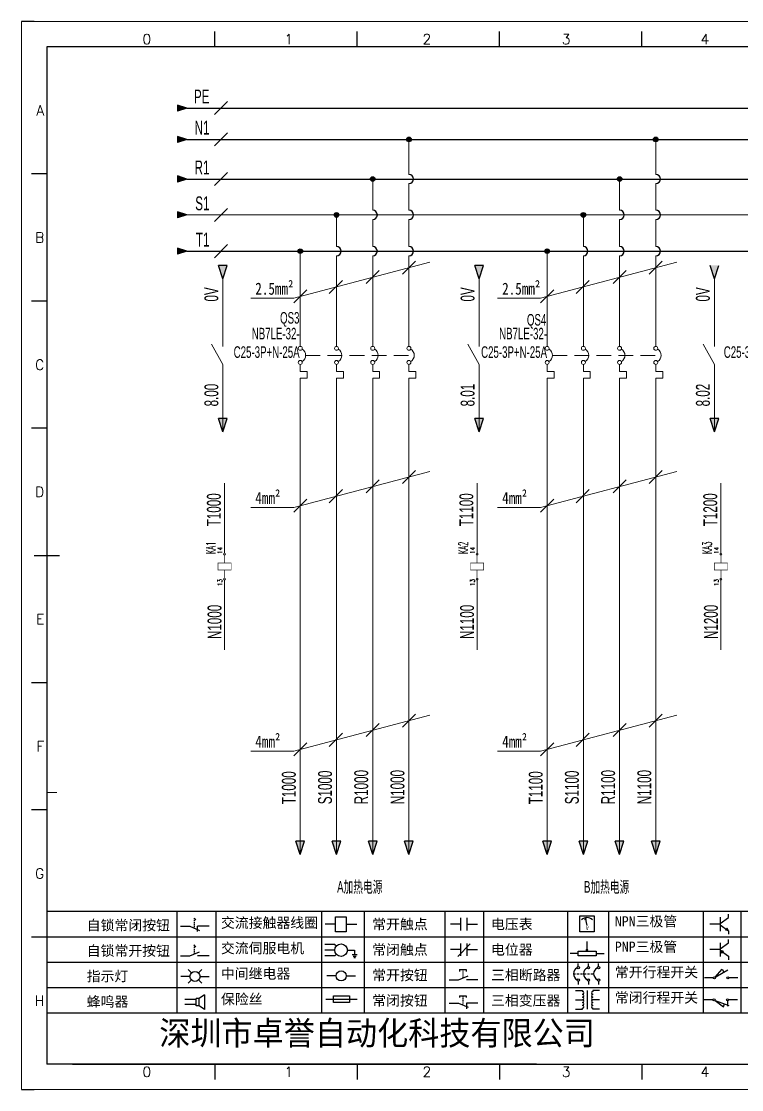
# Model space of a CAD drawing. Extents: x 38255 to 47052, y -6758 to -3353.
# Drawn here: x 39517.2 to 39673.1, y -4539.5 to -4308.5 of the extents above; entities that cross this region are included whole.
import ezdxf
from ezdxf.enums import TextEntityAlignment as Align

# ---------------------------------------------------------------- set-up
doc = ezdxf.new("R2010")
doc.units = 0
doc.header["$MEASUREMENT"] = 0
doc.linetypes.add('DASHED2', pattern=[9.525, 6.35, -3.175])
for name, color, linetype in [('AE_BOR', 1, 'Continuous'), ('ELEMENT', 3, 'Continuous'), ('MISC', 2, 'Continuous'), ('细实线层', 7, 'Continuous')]:
    doc.layers.add(name, color=color, linetype=linetype)
doc.layers.add('Dimension', color=3, linetype='Continuous', lineweight=13)
doc.layers.add('frame', color=7, linetype='Continuous', lineweight=15)
doc.styles.add('WD', font='romans.shx', dxfattribs={"bigfont": 'gbcbig.shx'})
doc.styles.add('样式 8', font='arial.ttf')
doc.styles.add('楷体', font='', dxfattribs={"width": 0.8})
doc.styles.add('汉字', font='')
doc.styles.get('楷体').set_extended_font_data('STFangsong')
doc.styles.get('汉字').set_extended_font_data('新宋体')

# ---------------------------------------------------------------- blocks, each defined once
blk = doc.blocks.new('*U34')
at = {"linetype": 'ByBlock'}
for p, q in [((-1909.23, -780.45), (-1909.23, -780.67)), ((-1909.23, -780.45), (-1908.92, -780.84)), ((-1909.23, -780.84), (-1909.23, -781.05)), ((-1911.92, -782.07), (-1910.06, -782.07)), ((-1910.06, -782.07), (-1908.18, -782.88)), ((-1909.23, -781.23), (-1909.23, -781.44)), ((-1909.23, -781.61), (-1909.23, -781.83)), ((-1909.23, -782), (-1909.23, -782.21)), ((-1909.23, -782.38), (-1909.23, -782.43)), ((-1908.52, -783.07), (-1908.52, -782.07)), ((-1906.25, -782.07), (-1908.52, -782.07))]:
    blk.add_line(p, q, dxfattribs=at)
blk = doc.blocks.new('*U36')
at = {"linetype": 'ByBlock'}
for p, q in [((-1908.88, -791.17), (-1909.23, -790.71)), ((-1909.23, -790.71), (-1909.23, -790.92)), ((-1909.23, -791.09), (-1909.23, -791.31)), ((-1909.23, -791.48), (-1909.23, -791.69)), ((-1911.92, -792.89), (-1910.06, -792.89)), ((-1910.06, -792.89), (-1908.18, -792.08)), ((-1909.23, -791.86), (-1909.23, -792.08)), ((-1909.23, -792.25), (-1909.23, -792.47)), ((-1906.25, -792.89), (-1908.52, -792.89))]:
    blk.add_line(p, q, dxfattribs=at)
blk = doc.blocks.new('蜂鸣器')
at = {"linetype": 'ByBlock'}
for p, q in [((-1907.17, -795.53), (-1908.25, -796.26)), ((-1907.17, -795.53), (-1907.17, -798.41)), ((-1908.8, -796.48), (-1911.01, -796.48)), ((-1908.8, -797.46), (-1911.01, -797.46)), ((-1908.25, -796.26), (-1908.8, -796.26)), ((-1908.8, -797.68), (-1908.8, -796.26)), ((-1908.25, -797.68), (-1908.8, -797.68)), ((-1908.25, -797.68), (-1908.25, -796.26)), ((-1907.17, -798.41), (-1908.25, -797.68))]:
    blk.add_line(p, q, dxfattribs=at)
blk = doc.blocks.new('指示灯')
at = {"linetype": 'ByBlock'}
for p, q in [((-1854.25, -776.92), (-1856.06, -776.92)), ((-1854.62, -775.59), (-1853.97, -776.23)), ((-1851.9, -775.59), (-1852.54, -776.23)), ((-1852.26, -776.92), (-1850.45, -776.92)), ((-1854.62, -778.25), (-1853.97, -777.61)), ((-1851.9, -778.25), (-1852.54, -777.61))]:
    blk.add_line(p, q, dxfattribs=at)
blk.add_circle((-1853.26, -776.92), 0.992, dxfattribs=at)
blk = doc.blocks.new('交流接触器线圈')
at = {"linetype": 'ByBlock'}
for p, q in [((-1880.82, -781.77), (-1882.87, -781.77)), ((-1878.72, -781.77), (-1876.67, -781.77))]:
    blk.add_line(p, q, dxfattribs=at)
blk.add_lwpolyline([(-1880.82, -780.28), (-1878.72, -780.28), (-1878.72, -783.26), (-1880.82, -783.26)], close=True, dxfattribs=at)
blk = doc.blocks.new('交流伺服电机')
at = {"linetype": 'ByBlock'}
for p, q in [((-1880.97, -785.75), (-1882.94, -785.75)), ((-1880.97, -786.85), (-1882.94, -786.85)), ((-1880.97, -785.75), (-1880.65, -786.03)), ((-1878.49, -786.85), (-1877.07, -786.85)), ((-1877.07, -786.85), (-1877.07, -787.72)), ((-1880.97, -787.94), (-1882.94, -787.94)), ((-1880.97, -787.94), (-1880.65, -787.67)), ((-1877.54, -787.72), (-1876.59, -787.72)), ((-1877.38, -788.01), (-1876.75, -788.01)), ((-1877.23, -788.29), (-1876.9, -788.29))]:
    blk.add_line(p, q, dxfattribs=at)
blk.add_circle((-1879.73, -786.85), 1.24, dxfattribs=at)
blk = doc.blocks.new('中间继电器')
at = {"linetype": 'ByBlock'}
for p, q in [((-1880.72, -791.92), (-1882.54, -791.92)), ((-1878.74, -791.92), (-1876.92, -791.92))]:
    blk.add_line(p, q, dxfattribs=at)
blk.add_circle((-1879.73, -791.92), 0.992, dxfattribs=at)
blk = doc.blocks.new('保险丝')
at = {"linetype": 'ByBlock'}
blk.add_line((-1882.72, -796.49), (-1876.55, -796.49), dxfattribs=at)
blk.add_lwpolyline([(-1881.2, -795.86), (-1878.06, -795.86), (-1878.06, -797.12), (-1881.2, -797.12)], close=True, dxfattribs=at)
blk = doc.blocks.new('常开按钮')
at = {"linetype": 'ByBlock'}
for p, q in [((-1910.06, -787.73), (-1908.18, -786.93)), ((-1909.9, -785.68), (-1908.56, -785.68)), ((-1909.9, -785.68), (-1909.9, -786.07)), ((-1909.23, -785.68), (-1909.23, -785.89)), ((-1909.23, -786.06), (-1909.23, -786.28)), ((-1909.23, -786.45), (-1909.23, -786.67)), ((-1909.23, -786.84), (-1909.23, -787.05)), ((-1909.23, -787.22), (-1909.23, -787.38)), ((-1908.56, -785.68), (-1908.56, -786.07)), ((-1911.92, -787.73), (-1910.06, -787.73)), ((-1906.25, -787.73), (-1908.52, -787.73))]:
    blk.add_line(p, q, dxfattribs=at)
blk = doc.blocks.new('常开触点')
at = {"linetype": 'ByBlock'}
for p, q in [((-1853.82, -782.99), (-1853.82, -780.56)), ((-1852.6, -782.99), (-1852.6, -780.56)), ((-1853.82, -781.77), (-1855.88, -781.77)), ((-1852.6, -781.77), (-1850.55, -781.77))]:
    blk.add_line(p, q, dxfattribs=at)
blk = doc.blocks.new('常闭触点')
at = {"linetype": 'ByBlock'}
for p, q in [((-1853.82, -786.77), (-1855.88, -786.77)), ((-1852.01, -785.66), (-1854.43, -788.1)), ((-1853.82, -787.99), (-1853.82, -785.56)), ((-1852.6, -787.99), (-1852.6, -785.56)), ((-1852.6, -786.77), (-1850.55, -786.77))]:
    blk.add_line(p, q, dxfattribs=at)
blk = doc.blocks.new('常闭按钮')
at = {"linetype": 'ByBlock'}
for p, q in [((-1854.11, -790.83), (-1852.77, -790.83)), ((-1854.11, -790.83), (-1854.11, -791.22)), ((-1853.44, -790.83), (-1853.44, -791.04)), ((-1853.44, -791.21), (-1853.44, -791.43)), ((-1853.44, -791.6), (-1853.44, -791.82)), ((-1852.77, -790.83), (-1852.77, -791.22)), ((-1856.13, -792.28), (-1854.28, -792.28)), ((-1854.28, -792.28), (-1852.4, -793.09)), ((-1853.44, -791.99), (-1853.44, -792.2)), ((-1853.44, -792.37), (-1853.44, -792.53)), ((-1850.47, -792.28), (-1852.73, -792.28)), ((-1852.73, -792.28), (-1852.73, -793.43))]:
    blk.add_line(p, q, dxfattribs=at)
blk = doc.blocks.new('电压表')
at = {"linetype": 'ByBlock'}
for p, q in [((-1814.84, -780.75), (-1814.91, -781.13)), ((-1814.6, -781.05), (-1814.91, -781.13)), ((-1814.84, -780.75), (-1814.46, -782.26)), ((-1814.84, -780.75), (-1814.6, -781.05))]:
    blk.add_line(p, q, dxfattribs=at)
blk.add_lwpolyline([(-1815.84, -780.34), (-1813.07, -780.34), (-1813.07, -783.49), (-1815.84, -783.49)], close=True, dxfattribs=at)
blk.add_arc((-1814.46, -782.26), 1.56, 46.8313, 133.1687, dxfattribs=at)
at = {"linetype": 'ByBlock', "insert": (-1814.7, -782.39), "char_height": 0.75, "width": 0.6768, "attachment_point": 1}
blk.add_mtext('V', dxfattribs=at)
blk = doc.blocks.new('电位器')
at = {"linetype": 'ByBlock'}
for p, q in [((-1814.45, -787.3), (-1814.45, -785.39)), ((-1814.45, -787.3), (-1814.62, -786.96)), ((-1814.62, -786.96), (-1814.27, -786.96)), ((-1814.45, -787.3), (-1814.27, -786.96)), ((-1816.21, -787.75), (-1817.79, -787.75)), ((-1812.68, -787.75), (-1811.1, -787.75))]:
    blk.add_line(p, q, dxfattribs=at)
blk.add_lwpolyline([(-1816.21, -787.3), (-1812.68, -787.3), (-1812.68, -788.2), (-1816.21, -788.2)], close=True, dxfattribs=at)
blk = doc.blocks.new('三相断路器')
at = {"linetype": 'ByBlock'}
for p, q in [((-1816.17, -790.33), (-1816.17, -789.7)), ((-1814.17, -790.33), (-1814.17, -789.7)), ((-1812.18, -790.33), (-1812.18, -789.7)), ((-1817.14, -791.74), (-1816.72, -791.74)), ((-1816.45, -791.74), (-1816.03, -791.74)), ((-1816.17, -793.19), (-1816.17, -793.83)), ((-1815.76, -791.74), (-1815.34, -791.74)), ((-1815.07, -791.74), (-1814.65, -791.74)), ((-1814.38, -791.74), (-1813.96, -791.74)), ((-1814.17, -793.19), (-1814.17, -793.83)), ((-1813.69, -791.74), (-1813.27, -791.74)), ((-1812.18, -793.19), (-1812.18, -793.83))]:
    blk.add_line(p, q, dxfattribs=at)
for centre in [(-1816.17, -790.55), (-1814.17, -790.55), (-1812.18, -790.55), (-1816.17, -792.98), (-1814.17, -792.98), (-1812.18, -792.98)]:
    blk.add_circle(centre, 0.219, dxfattribs=at)
for centre in [(-1815.81, -791.74), (-1813.82, -791.74), (-1811.83, -791.74)]:
    blk.add_arc(centre, 1.32, 115.5791, 244.4209, dxfattribs=at)
blk = doc.blocks.new('三相变压器')
at = {"linetype": 'ByBlock'}
for p, q in [((-1816.69, -795.03), (-1815.37, -795.03)), ((-1815.37, -795.03), (-1815.37, -795.24)), ((-1814.34, -798.7), (-1814.34, -795.04)), ((-1812, -795.03), (-1813.32, -795.03)), ((-1813.32, -795.03), (-1813.32, -795.24)), ((-1816.69, -796.87), (-1815.37, -796.87)), ((-1812, -796.87), (-1813.32, -796.87)), ((-1816.69, -798.71), (-1815.37, -798.71)), ((-1815.37, -798.71), (-1815.37, -798.5)), ((-1813.32, -798.71), (-1813.32, -798.5)), ((-1812, -798.71), (-1813.32, -798.71))]:
    blk.add_line(p, q, dxfattribs=at)
for centre, start, end in [((-1815.37, -795.51), 270, 90), ((-1815.37, -796.06), 270, 90), ((-1813.32, -795.51), 90, 270), ((-1813.32, -796.06), 90, 270), ((-1815.37, -796.6), 270, 90), ((-1815.37, -797.14), 270, 90), ((-1815.37, -797.68), 270, 90), ((-1815.37, -798.23), 270, 90), ((-1813.32, -796.6), 90, 270), ((-1813.32, -797.14), 90, 270), ((-1813.32, -797.68), 90, 270), ((-1813.32, -798.23), 90, 270)]:
    blk.add_arc(centre, 0.271, start, end, dxfattribs=at)
blk = doc.blocks.new('NPN三极管')
at = {"linetype": 'ByBlock'}
for p, q in [((-1785.73, -780.61), (-1785.73, -783.32)), ((-1785.73, -781.82), (-1784.15, -780.66)), ((-1784.15, -780.66), (-1784.15, -779.98)), ((-1785.73, -781.97), (-1787.81, -781.97)), ((-1785.73, -782.11), (-1784.15, -783.27)), ((-1784.41, -782.73), (-1784.74, -783.18)), ((-1784.15, -783.27), (-1784.74, -783.18)), ((-1784.15, -783.27), (-1784.41, -782.73)), ((-1784.15, -783.27), (-1784.15, -783.96))]:
    blk.add_line(p, q, dxfattribs=at)
blk = doc.blocks.new('PNP三极管')
at = {"linetype": 'ByBlock'}
for p, q in [((-1784.9, -785.38), (-1784.9, -788.09)), ((-1783.32, -785.43), (-1783.32, -784.75)), ((-1784.9, -786.74), (-1786.98, -786.74)), ((-1784.9, -786.59), (-1783.32, -785.43)), ((-1784.9, -786.88), (-1783.32, -788.04)), ((-1784.9, -786.88), (-1784.31, -786.97)), ((-1784.9, -786.88), (-1784.64, -787.42)), ((-1784.31, -786.97), (-1784.64, -787.42)), ((-1783.32, -788.04), (-1783.32, -788.73))]:
    blk.add_line(p, q, dxfattribs=at)
blk = doc.blocks.new('常开行程开关')
at = {"linetype": 'ByBlock'}
for p, q in [((-1785.89, -792.17), (-1784.52, -790.62)), ((-1785.89, -792.17), (-1783.43, -790.72)), ((-1784.52, -790.62), (-1784.19, -791.17)), ((-1786.29, -792.3), (-1788.01, -792.3)), ((-1781.48, -792.3), (-1783.21, -792.3))]:
    blk.add_line(p, q, dxfattribs=at)
for centre in [(-1786.07, -792.3), (-1783.42, -792.3)]:
    blk.add_circle(centre, 0.219, dxfattribs=at)
blk = doc.blocks.new('常闭行程开关')
at = {"linetype": 'ByBlock'}
for p, q in [((-1786.34, -796.62), (-1788.07, -796.62)), ((-1785.93, -796.72), (-1783.25, -797.7)), ((-1785.93, -796.72), (-1784.3, -798)), ((-1784.3, -798), (-1784.08, -797.4)), ((-1783.48, -796.84), (-1783.48, -797.85)), ((-1781.54, -796.62), (-1783.26, -796.62))]:
    blk.add_line(p, q, dxfattribs=at)
for centre in [(-1786.12, -796.62), (-1783.48, -796.62)]:
    blk.add_circle(centre, 0.219, dxfattribs=at)
blk = doc.blocks.new('电控横A4')
for p, q in [((292, -5), (5, -5)), ((5, -5), (5, -205)), ((10.03, -205), (289.53, -205)), ((130.8, -205), (190.75, -205))]:
    blk.add_line(p, q)
at = {"lineweight": 9, "ltscale": 0.1}
for p, q in [((5, -151.57), (7, -151.57)), ((101.34, -205), (130.8, -205)), ((129.44, -205), (129.44, -205)), ((129.44, -205), (129.44, -205)), ((129.44, -205), (129.44, -205)), ((129.44, -205), (129.44, -205))]:
    blk.add_line(p, q, dxfattribs=at)
at = {"linetype": 'ByBlock'}
for p, q in [((292, -175), (5, -175)), ((292, -180), (5, -180)), ((292, -185), (5, -185)), ((292, -190), (5, -190)), ((292, -195), (5, -195))]:
    blk.add_line(p, q, dxfattribs=at)
at = {"color": 0, "lineweight": -2}
for p, q in [((30.58, -175), (30.58, -195)), ((38.26, -175), (38.26, -195)), ((59.05, -175), (59.05, -195)), ((67.4, -175), (67.4, -195)), ((83.26, -175), (83.26, -195)), ((90.91, -175), (90.91, -195)), ((107.4, -175), (107.4, -195)), ((115.5, -175), (115.5, -195)), ((134.12, -175), (134.12, -195)), ((141.48, -175), (141.48, -195))]:
    blk.add_line(p, q, dxfattribs=at)
at = {"color": 0, "ltscale": 2}
blk.add_line((101.34, -205), (5, -205), dxfattribs=at)
at = {"layer": 'AE_BOR', "lineweight": 30}
for p, q in [((2.53, 0), (0, 0)), ((0, -210), (2.53, -210))]:
    blk.add_line(p, q, dxfattribs=at)
at = {"layer": 'AE_BOR', "color": 1, "lineweight": 15}
for p, q in [((0, 0), (297, 0)), ((0, -210), (0, 0)), ((297, -210), (0, -210))]:
    blk.add_line(p, q, dxfattribs=at)
at = {"layer": 'AE_BOR'}
for p, q in [((38.03, -5), (38.03, -2)), ((66.03, -5), (66.03, -2)), ((94.03, -5), (94.03, -2)), ((122.03, -5), (122.03, -2)), ((5, -30), (2, -30)), ((5, -55), (2, -55)), ((5, -80), (2, -80)), ((5, -130), (2, -130)), ((5, -155), (2, -155)), ((5, -180), (2, -180)), ((38.03, -205), (38.03, -208)), ((66.03, -205), (66.03, -208)), ((94.03, -205), (94.03, -208)), ((122.03, -205), (122.03, -208))]:
    blk.add_line(p, q, dxfattribs=at)
at = {"layer": 'AE_BOR', "color": 2, "lineweight": 30}
blk.add_line((2.5, -105), (7.5, -105), dxfattribs=at)
at = {"linetype": 'ByBlock'}
for name, p in [('*U34', (1943.19, 604.18)), ('交流接触器线圈', (1942.62, 604.27)), ('常开触点', (1940.27, 604.3)), ('电压表', (1925.71, 604.52)), ('NPN三极管', (1923.2, 604.5)), ('PNP三极管', (1922.37, 604.27)), ('*U36', (1943.19, 609.18)), ('交流伺服电机', (1942.62, 604.27)), ('常闭触点', (1940.27, 604.3)), ('电位器', (1925.71, 604.52)), ('指示灯', (1887.41, 589.18)), ('中间继电器', (1942.62, 604.27)), ('常开按钮', (1996.06, 599.3)), ('三相断路器', (1925.71, 604.52)), ('常开行程开关', (1922.37, 604.27)), ('三相变压器', (1925.71, 604.52)), ('蜂鸣器', (1943.19, 604.18)), ('保险丝', (1942.62, 604.27)), ('常闭按钮', (1940.27, 599.3)), ('常闭行程开关', (1922.37, 604.27))]:
    blk.add_blockref(name, p, dxfattribs=at)
at = {"char_height": 2, "attachment_point": 1, "style": '汉字'}
for s, insert in [('{\\fKaiTi_GB2312|b0|i0|c134|p49;自锁常闭按钮}', (12.86, -176.69)), ('{\\fKaiTi_GB2312|b0|i0|c134|p49;交流接触器线圈}', (39.25, -176.19)), ('{\\fKaiTi_GB2312|b0|i0|c134|p49;常开触点}', (69.01, -176.48)), ('{\\fKaiTi_GB2312|b0|i0|c134|p49;电压表}', (92.37, -176.47)), ('{\\fKaiTi_GB2312|b0|i0|c134|p49;NPN三极管}', (116.73, -175.91)), ('{\\fKaiTi_GB2312|b0|i0|c134|p49;自锁常开按钮}', (12.86, -181.69)), ('{\\fKaiTi_GB2312|b0|i0|c134|p49;交流伺服电机}', (39.25, -181.19)), ('{\\fKaiTi_GB2312|b0|i0|c134|p49;常闭触点}', (69.01, -181.48)), ('{\\fKaiTi_GB2312|b0|i0|c134|p49;电位器}', (92.37, -181.47)), ('{\\fKaiTi_GB2312|b0|i0|c134|p49;PNP三极管}', (116.73, -180.91)), ('{\\fKaiTi_GB2312|b0|i0|c134|p49;指示灯}', (12.86, -186.69)), ('{\\fKaiTi_GB2312|b0|i0|c134|p49;中间继电器}', (39.25, -186.19)), ('{\\fKaiTi_GB2312|b0|i0|c134|p49;常开按钮}', (69.01, -186.48)), ('{\\fKaiTi_GB2312|b0|i0|c134|p49;三相断路器}', (92.37, -186.47)), ('{\\fKaiTi_GB2312|b0|i0|c134|p49;常开行程开关}', (116.73, -185.91)), ('{\\fKaiTi_GB2312|b0|i0|c134|p49;保险丝}', (39.25, -191.19)), ('{\\fKaiTi_GB2312|b0|i0|c134|p49;常闭行程开关}', (116.73, -190.91)), ('{\\fKaiTi_GB2312|b0|i0|c134|p49;蜂鸣器}', (12.86, -191.69)), ('{\\fKaiTi_GB2312|b0|i0|c134|p49;常闭按钮}', (69.01, -191.48)), ('{\\fKaiTi_GB2312|b0|i0|c134|p49;三相变压器}', (92.37, -191.47))]:
    blk.add_mtext(s, dxfattribs=dict(at, insert=insert))
at = {"color": 0, "lineweight": -2, "insert": (27.14, -196.53), "char_height": 4.7064, "width": 96.1138, "attachment_point": 1}
blk.add_mtext('深圳市卓誉自动化科技有限公司', dxfattribs=at)
at = {"layer": 'AE_BOR', "style": 'WD'}
for s, p in [('0', (24.67, -4.5)), ('1', (52.6, -4.5)), ('2', (79.75, -4.5)), ('3', (107.15, -4.5)), ('4', (134.45, -4.5)), ('0', (24.67, -207.5)), ('1', (52.6, -207.5)), ('2', (79.75, -207.5)), ('3', (107.15, -207.5)), ('4', (134.45, -207.5))]:
    blk.add_text(s, height=2, dxfattribs=at).set_placement(p, align=Align.CENTER)
for s, p in [('A', (4.5, -17.5)), ('B', (4.5, -42.5)), ('C', (4.5, -67.5)), ('D', (4.5, -92.5)), ('E', (4.5, -117.5)), ('F', (4.5, -142.5)), ('G', (4.5, -167.5)), ('H', (4.5, -192.5))]:
    blk.add_text(s, height=2, dxfattribs=at).set_placement(p, align=Align.MIDDLE_RIGHT)
blk = doc.blocks.new('$element$00000335')
at = {"const_width": 0.0233}
for points in [[(0, 0), (0, -0.35)], [(-0.283, -0.35), (0.283, -0.35), (0.283, -0.65), (-0.283, -0.65), (-0.283, -0.35)], [(0, -1), (0, -0.65)]]:
    blk.add_lwpolyline(points, dxfattribs=at)
at = {"flags": 9}
blk.add_attdef('S', (0, 0), '', height=0.00000667, dxfattribs=at)
blk = doc.blocks.new('H_KA_M')
at = {"lineweight": 0}
for centre in [(0.2, 0), (5.6, 0)]:
    blk.add_circle(centre, 0.2, dxfattribs=at)
at = {"layer": 'ELEMENT', "color": 0, "xscale": 5, "yscale": 5, "zscale": 5, "rotation": 270}
blk.add_blockref('$element$00000335', (5.4, 0), dxfattribs=at)
at = {"lineweight": 0, "style": 'WD', "width": 0.8}
for tag, p, height in [('编号', (5.6, 2), 2), ('端子号', (5.6, 0.5), 1)]:
    blk.add_attdef(tag, p, '', height=height, dxfattribs=at)
blk.add_attdef('端子号', text='', height=1, dxfattribs=at).set_placement((0.2, 0.5), align=Align.RIGHT)

msp = doc.modelspace()

# ---------------------------------------------------------------- hatches: boundary and pattern name
for points in [[(39551.008, -4333.383), (39553.051, -4334.038), (39551.008, -4334.693)], [(39551.008, -4341.949), (39553.051, -4342.604), (39551.008, -4343.258)], [(39551.008, -4349.711), (39553.051, -4350.366), (39551.008, -4351.02)], [(39551.008, -4357.546), (39553.051, -4358.2), (39551.008, -4358.855)], [(39559.896, -4361.276), (39560.832, -4364.195), (39561.767, -4361.276)], [(39615.324, -4361.276), (39616.259, -4364.195), (39617.194, -4361.276)], [(39666.229, -4361.276), (39667.164, -4364.195), (39668.099, -4361.276)], [(39559.896, -4394.377), (39560.832, -4397.296), (39561.767, -4394.377)], [(39615.324, -4394.377), (39616.259, -4397.296), (39617.194, -4394.377)], [(39666.229, -4394.377), (39667.164, -4397.296), (39668.099, -4394.377)], [(39576.648, -4485.76), (39577.583, -4488.679), (39578.519, -4485.76)], [(39584.483, -4485.76), (39585.418, -4488.679), (39586.353, -4485.76)], [(39592.316, -4485.76), (39593.251, -4488.679), (39594.186, -4485.76)], [(39600.148, -4485.76), (39601.084, -4488.679), (39602.019, -4485.76)], [(39630.057, -4485.76), (39630.993, -4488.679), (39631.928, -4485.76)], [(39637.892, -4485.76), (39638.827, -4488.679), (39639.762, -4485.76)], [(39645.725, -4485.76), (39646.66, -4488.679), (39647.595, -4485.76)], [(39653.558, -4485.76), (39654.493, -4488.679), (39655.428, -4485.76)]]:
    msp.add_hatch(color=256).paths.add_polyline_path(points)
at = {"lineweight": -2}
h = msp.add_hatch(color=0, dxfattribs=at)
edge = h.paths.add_edge_path()
edge.add_arc((39601.084, -4334.038), 0.5, 0, 360)
h = msp.add_hatch(color=0, dxfattribs=at)
edge = h.paths.add_edge_path()
edge.add_arc((39654.493, -4334.038), 0.5, 0, 360)
h = msp.add_hatch(color=0, dxfattribs=at)
edge = h.paths.add_edge_path()
edge.add_arc((39593.251, -4342.604), 0.5, 0, 360)
h = msp.add_hatch(color=0, dxfattribs=at)
edge = h.paths.add_edge_path()
edge.add_arc((39646.66, -4342.604), 0.5, 0, 360)
h = msp.add_hatch(color=0, dxfattribs=at)
edge = h.paths.add_edge_path()
edge.add_arc((39585.418, -4350.366), 0.5, 0, 360)
h = msp.add_hatch(color=0, dxfattribs=at)
edge = h.paths.add_edge_path()
edge.add_arc((39638.827, -4350.366), 0.5, 0, 360)
h = msp.add_hatch(color=0, dxfattribs=at)
edge = h.paths.add_edge_path()
edge.add_arc((39577.583, -4358.2), 0.5, 0, 360)
h = msp.add_hatch(color=0, dxfattribs=at)
edge = h.paths.add_edge_path()
edge.add_arc((39630.993, -4358.2), 0.5, 0, 360)
at = {"layer": 'MISC'}
msp.add_hatch(color=256, dxfattribs=at).paths.add_polyline_path([(39551.008, -4326.619), (39553.051, -4327.273), (39551.008, -4327.928)])

# ---------------------------------------------------------------- linework, layer by layer
for p, q in [((39553.051, -4334.038), (39551.008, -4333.383)), ((39551.008, -4333.383), (39551.008, -4334.693)), ((39553.051, -4334.038), (39551.008, -4334.693)), ((39553.051, -4334.038), (39803.836, -4334.038)), ((39553.051, -4342.604), (39551.008, -4341.949)), ((39551.008, -4341.949), (39551.008, -4343.258)), ((39553.051, -4342.604), (39551.008, -4343.258)), ((39553.051, -4342.604), (39803.836, -4342.604)), ((39553.051, -4350.366), (39551.008, -4349.711)), ((39551.008, -4349.711), (39551.008, -4351.02)), ((39553.051, -4350.366), (39551.008, -4351.02)), ((39553.051, -4358.2), (39551.008, -4357.546)), ((39551.008, -4357.546), (39551.008, -4358.855)), ((39553.051, -4358.2), (39551.008, -4358.855)), ((39553.041, -4358.203), (39803.836, -4358.202)), ((39560.832, -4364.195), (39559.896, -4361.276)), ((39561.767, -4361.276), (39559.896, -4361.276)), ((39560.832, -4364.195), (39561.767, -4361.276)), ((39616.259, -4364.195), (39615.324, -4361.276)), ((39617.194, -4361.276), (39615.324, -4361.276)), ((39616.259, -4364.195), (39617.194, -4361.276)), ((39667.164, -4364.195), (39666.229, -4361.276)), ((39667.164, -4364.195), (39668.099, -4361.276)), ((39560.832, -4397.296), (39559.896, -4394.377)), ((39561.767, -4394.377), (39559.896, -4394.377)), ((39560.832, -4397.296), (39561.767, -4394.377)), ((39616.259, -4397.296), (39615.324, -4394.377)), ((39617.194, -4394.377), (39615.324, -4394.377)), ((39616.259, -4397.296), (39617.194, -4394.377)), ((39668.099, -4394.377), (39666.229, -4394.377)), ((39667.164, -4397.296), (39666.229, -4394.377)), ((39667.164, -4397.296), (39668.099, -4394.377)), ((39577.583, -4488.679), (39576.648, -4485.76)), ((39578.519, -4485.76), (39576.648, -4485.76)), ((39577.583, -4488.679), (39578.519, -4485.76)), ((39585.418, -4488.679), (39584.483, -4485.76)), ((39586.353, -4485.76), (39584.483, -4485.76)), ((39585.418, -4488.679), (39586.353, -4485.76)), ((39593.251, -4488.679), (39592.316, -4485.76)), ((39594.186, -4485.76), (39592.316, -4485.76)), ((39593.251, -4488.679), (39594.186, -4485.76)), ((39601.084, -4488.679), (39600.148, -4485.76)), ((39602.019, -4485.76), (39600.148, -4485.76)), ((39601.084, -4488.679), (39602.019, -4485.76)), ((39630.993, -4488.679), (39630.057, -4485.76)), ((39631.928, -4485.76), (39630.057, -4485.76)), ((39630.993, -4488.679), (39631.928, -4485.76)), ((39638.827, -4488.679), (39637.892, -4485.76)), ((39639.762, -4485.76), (39637.892, -4485.76)), ((39638.827, -4488.679), (39639.762, -4485.76)), ((39646.66, -4488.679), (39645.725, -4485.76)), ((39647.595, -4485.76), (39645.725, -4485.76)), ((39646.66, -4488.679), (39647.595, -4485.76)), ((39654.493, -4488.679), (39653.558, -4485.76)), ((39655.428, -4485.76), (39653.558, -4485.76)), ((39654.493, -4488.679), (39655.428, -4485.76))]:
    msp.add_line(p, q)
at = {"lineweight": 0}
for p, q in [((39560.832, -4364.195), (39560.832, -4378.796)), ((39616.259, -4364.195), (39616.259, -4378.796)), ((39667.164, -4364.195), (39667.164, -4378.796)), ((39560.832, -4382.694), (39558.395, -4378.309)), ((39616.259, -4382.694), (39613.823, -4378.309)), ((39667.164, -4382.694), (39664.728, -4378.309)), ((39560.832, -4382.694), (39560.832, -4397.296)), ((39577.583, -4382.693), (39577.583, -4384.193)), ((39577.583, -4384.193), (39579.083, -4384.193)), ((39579.083, -4384.193), (39579.083, -4385.693)), ((39585.418, -4382.693), (39585.418, -4384.193)), ((39585.418, -4384.193), (39586.918, -4384.193)), ((39586.918, -4384.193), (39586.918, -4385.693)), ((39593.251, -4382.693), (39593.251, -4384.193)), ((39593.251, -4384.193), (39594.751, -4384.193)), ((39594.751, -4384.193), (39594.751, -4385.693)), ((39601.084, -4382.693), (39601.084, -4384.193)), ((39601.084, -4384.193), (39602.584, -4384.193)), ((39602.584, -4384.193), (39602.584, -4385.693)), ((39616.259, -4382.694), (39616.259, -4397.296)), ((39630.993, -4382.693), (39630.993, -4384.193)), ((39630.993, -4384.193), (39632.493, -4384.193)), ((39632.493, -4384.193), (39632.493, -4385.693)), ((39638.827, -4382.693), (39638.827, -4384.193)), ((39638.827, -4384.193), (39640.327, -4384.193)), ((39640.327, -4384.193), (39640.327, -4385.693)), ((39646.66, -4382.693), (39646.66, -4384.193)), ((39646.66, -4384.193), (39648.16, -4384.193)), ((39648.16, -4384.193), (39648.16, -4385.693)), ((39654.493, -4382.693), (39654.493, -4384.193)), ((39654.493, -4384.193), (39655.993, -4384.193)), ((39655.993, -4384.193), (39655.993, -4385.693)), ((39667.164, -4382.694), (39667.164, -4397.296)), ((39579.083, -4385.693), (39577.583, -4385.693)), ((39577.583, -4385.693), (39577.583, -4387.193)), ((39586.918, -4385.693), (39585.418, -4385.693)), ((39585.418, -4385.693), (39585.418, -4387.193)), ((39594.751, -4385.693), (39593.251, -4385.693)), ((39593.251, -4385.693), (39593.251, -4387.193)), ((39602.584, -4385.693), (39601.084, -4385.693)), ((39601.084, -4385.693), (39601.084, -4387.193)), ((39632.493, -4385.693), (39630.993, -4385.693)), ((39630.993, -4385.693), (39630.993, -4387.193)), ((39640.327, -4385.693), (39638.827, -4385.693)), ((39638.827, -4385.693), (39638.827, -4387.193)), ((39648.16, -4385.693), (39646.66, -4385.693)), ((39646.66, -4385.693), (39646.66, -4387.193)), ((39655.993, -4385.693), (39654.493, -4385.693)), ((39654.493, -4385.693), (39654.493, -4387.193))]:
    msp.add_line(p, q, dxfattribs=at)
at = {"color": 6, "linetype": 'DASHED2', "lineweight": 0, "ltscale": 0.5}
for p, q in [((39578.738, -4380.744), (39602.238, -4380.744)), ((39632.147, -4380.744), (39655.647, -4380.744))]:
    msp.add_line(p, q, dxfattribs=at)
at = {"color": 0, "lineweight": -2}
for centre in [(39601.084, -4334.038), (39654.493, -4334.038), (39593.251, -4342.604), (39646.66, -4342.604), (39585.418, -4350.366), (39638.827, -4350.366), (39577.583, -4358.2), (39630.993, -4358.2)]:
    msp.add_circle(centre, 0.5, dxfattribs=at)
at = {"lineweight": 0}
for centre in [(39577.583, -4379.223), (39585.418, -4379.223), (39593.251, -4379.223), (39601.084, -4379.223), (39630.993, -4379.223), (39638.827, -4379.223), (39646.66, -4379.223), (39654.493, -4379.223), (39577.583, -4382.265), (39585.418, -4382.265), (39593.251, -4382.265), (39601.084, -4382.265), (39630.993, -4382.265), (39638.827, -4382.265), (39646.66, -4382.265), (39654.493, -4382.265)]:
    msp.add_circle(centre, 0.428, dxfattribs=at)
at = {"color": 0, "lineweight": -2}
for centre in [(39601.084, -4342.604), (39654.493, -4342.604), (39593.251, -4350.366), (39601.084, -4350.366), (39646.66, -4350.366), (39654.493, -4350.366), (39585.418, -4358.203), (39593.251, -4358.203), (39601.084, -4358.203), (39638.827, -4358.203), (39646.66, -4358.203), (39654.493, -4358.203)]:
    msp.add_arc(centre, 1, 270, 90, dxfattribs=at)
at = {"lineweight": 0}
for centre in [(39577.158, -4380.744), (39584.993, -4380.744), (39592.826, -4380.744), (39600.659, -4380.744), (39630.568, -4380.744), (39638.402, -4380.744), (39646.235, -4380.744), (39654.068, -4380.744)]:
    msp.add_arc(centre, 1.579, 301.18201, 58.81799, dxfattribs=at)
at = {"layer": 'Dimension', "lineweight": 0}
for p, q in [((39558.998, -4328.688), (39561.826, -4325.859)), ((39558.998, -4335.452), (39561.826, -4332.624)), ((39558.998, -4344.018), (39561.826, -4341.19)), ((39558.998, -4351.78), (39561.826, -4348.952)), ((39558.998, -4359.615), (39561.826, -4356.786)), ((39599.669, -4363.192), (39602.498, -4360.364)), ((39653.079, -4363.192), (39655.907, -4360.364)), ((39591.837, -4365.213), (39594.665, -4362.385)), ((39645.246, -4365.213), (39648.074, -4362.385)), ((39583.851, -4367.348), (39586.68, -4364.52)), ((39637.261, -4367.348), (39640.089, -4364.52)), ((39576.169, -4369.403), (39578.998, -4366.574)), ((39629.578, -4369.403), (39632.407, -4366.574)), ((39599.669, -4408.445), (39602.498, -4405.617)), ((39653.079, -4408.445), (39655.907, -4405.617)), ((39583.851, -4412.601), (39586.68, -4409.773)), ((39591.837, -4410.466), (39594.665, -4407.638)), ((39637.261, -4412.601), (39640.089, -4409.773)), ((39645.246, -4410.466), (39648.074, -4407.638)), ((39576.169, -4414.656), (39578.998, -4411.827)), ((39629.578, -4414.656), (39632.407, -4411.827)), ((39591.837, -4463.158), (39594.665, -4460.329)), ((39599.669, -4461.137), (39602.498, -4458.309)), ((39645.246, -4463.158), (39648.074, -4460.329)), ((39653.079, -4461.137), (39655.907, -4458.309)), ((39583.851, -4465.293), (39586.68, -4462.465)), ((39637.261, -4465.293), (39640.089, -4462.465)), ((39576.169, -4467.347), (39578.998, -4464.519)), ((39629.578, -4467.347), (39632.407, -4464.519))]:
    msp.add_line(p, q, dxfattribs=at)
at = {"layer": 'frame', "color": 0, "lineweight": 0}
for p, q in [((39654.493, -4341.604), (39654.493, -4334.038)), ((39646.66, -4349.366), (39646.66, -4342.604)), ((39654.493, -4349.366), (39654.493, -4343.604)), ((39638.827, -4357.203), (39638.827, -4350.366)), ((39646.66, -4357.203), (39646.66, -4351.366)), ((39654.493, -4357.203), (39654.493, -4351.366)), ((39605.629, -4360.576), (39576.169, -4368.366)), ((39659.038, -4360.576), (39629.578, -4368.366)), ((39576.169, -4368.366), (39566.856, -4368.366)), ((39629.578, -4368.366), (39620.265, -4368.366)), ((39605.629, -4405.829), (39576.169, -4413.62)), ((39659.038, -4405.829), (39629.578, -4413.62)), ((39576.169, -4413.62), (39566.856, -4413.62)), ((39629.578, -4413.62), (39620.265, -4413.62)), ((39605.629, -4458.521), (39576.169, -4466.311)), ((39659.038, -4458.521), (39629.578, -4466.311)), ((39576.169, -4466.311), (39566.856, -4466.311)), ((39629.578, -4466.311), (39620.265, -4466.311))]:
    msp.add_line(p, q, dxfattribs=at)
at = {"layer": 'frame', "lineweight": 0}
for p, q in [((39561.202, -4423.501), (39561.202, -4408.362)), ((39615.822, -4423.501), (39615.822, -4408.362)), ((39668.592, -4423.501), (39668.592, -4408.362)), ((39561.202, -4444.441), (39561.202, -4429.301)), ((39615.822, -4444.441), (39615.822, -4429.301)), ((39668.592, -4444.441), (39668.592, -4429.301))]:
    msp.add_line(p, q, dxfattribs=at)
at = {"layer": 'MISC'}
for p, q in [((39553.051, -4327.273), (39551.008, -4326.619)), ((39551.008, -4326.619), (39551.008, -4327.928)), ((39553.051, -4327.273), (39551.008, -4327.928)), ((39553.051, -4327.273), (39803.836, -4327.273))]:
    msp.add_line(p, q, dxfattribs=at)
at = {"layer": '细实线层', "lineweight": 0}
for p, q in [((39601.084, -4341.604), (39601.084, -4334.038)), ((39593.251, -4349.366), (39593.251, -4342.604)), ((39601.084, -4349.366), (39601.084, -4343.604)), ((39553.051, -4350.366), (39803.836, -4350.366)), ((39585.418, -4357.203), (39585.418, -4350.366)), ((39593.251, -4357.203), (39593.251, -4351.366)), ((39601.084, -4357.203), (39601.084, -4351.366)), ((39577.583, -4378.795), (39577.583, -4358.2)), ((39630.993, -4378.795), (39630.993, -4358.2)), ((39585.418, -4378.795), (39585.418, -4359.203)), ((39593.251, -4378.795), (39593.251, -4359.203)), ((39601.084, -4378.795), (39601.084, -4359.203)), ((39638.827, -4378.795), (39638.827, -4359.203)), ((39646.66, -4378.795), (39646.66, -4359.203)), ((39654.493, -4378.795), (39654.493, -4359.203)), ((39577.583, -4387.193), (39577.583, -4426.869)), ((39585.418, -4387.193), (39585.418, -4426.869)), ((39593.251, -4387.193), (39593.251, -4426.869)), ((39601.084, -4426.869), (39601.084, -4387.193)), ((39630.993, -4387.193), (39630.993, -4426.869)), ((39638.827, -4387.193), (39638.827, -4426.869)), ((39646.66, -4387.193), (39646.66, -4426.869)), ((39654.493, -4426.869), (39654.493, -4387.193)), ((39577.583, -4426.869), (39577.583, -4478.801)), ((39585.418, -4426.869), (39585.418, -4478.801)), ((39593.251, -4426.869), (39593.251, -4478.801)), ((39601.084, -4488.679), (39601.084, -4426.869)), ((39630.993, -4426.869), (39630.993, -4478.801)), ((39638.827, -4426.869), (39638.827, -4478.801)), ((39646.66, -4426.869), (39646.66, -4478.801)), ((39654.493, -4488.679), (39654.493, -4426.869)), ((39577.583, -4478.801), (39577.583, -4488.679)), ((39585.418, -4478.801), (39585.418, -4488.679)), ((39593.251, -4478.801), (39593.251, -4488.679)), ((39630.993, -4478.801), (39630.993, -4488.679)), ((39638.827, -4478.801), (39638.827, -4488.679)), ((39646.66, -4478.801), (39646.66, -4488.679))]:
    msp.add_line(p, q, dxfattribs=at)

# ---------------------------------------------------------------- block references
at = {"xscale": 1.1, "yscale": 1.1, "zscale": 1.1}
msp.add_blockref('电控横A4', (39517.235, -4308.516), dxfattribs=at)
at = {"lineweight": 0}
ref = msp.add_blockref('H_KA_M', (39615.822, -4429.301), dxfattribs=dict(at, rotation=89.99999999999999))
ref.add_attrib('编号', 'KA2', (39613.822, -4423.701), dxfattribs={"lineweight": 0, "height": 2, "rotation": 90, "style": 'WD', "width": 0.5})
ref.add_attrib('端子号', '14', (39615.322, -4423.701), dxfattribs={"lineweight": 0, "height": 1, "rotation": 90, "style": 'WD', "width": 0.8})
ref.add_attrib('端子号', '13', dxfattribs={"lineweight": 0, "height": 1, "rotation": 90, "style": 'WD', "width": 0.8}).set_placement((39615.322, -4429.101), align=Align.RIGHT)
ref = msp.add_blockref('H_KA_M', (39668.592, -4429.301), dxfattribs=dict(at, rotation=89.99999999999999))
ref.add_attrib('编号', 'KA3', (39666.592, -4423.701), dxfattribs={"lineweight": 0, "height": 2, "rotation": 90, "style": 'WD', "width": 0.5})
ref.add_attrib('端子号', '14', (39668.092, -4423.701), dxfattribs={"lineweight": 0, "height": 1, "rotation": 90, "style": 'WD', "width": 0.8})
ref.add_attrib('端子号', '13', dxfattribs={"lineweight": 0, "height": 1, "rotation": 90, "style": 'WD', "width": 0.8}).set_placement((39668.092, -4429.101), align=Align.RIGHT)
ref = msp.add_blockref('H_KA_M', (39561.202, -4429.301), dxfattribs=dict(at, rotation=89.99999999999999))
ref.add_attrib('编号', 'KA1', (39559.202, -4423.701), dxfattribs={"lineweight": 0, "height": 2, "rotation": 90, "style": 'WD', "width": 0.5})
ref.add_attrib('端子号', '14', (39560.702, -4423.701), dxfattribs={"lineweight": 0, "height": 1, "rotation": 90, "style": 'WD', "width": 0.8})
ref.add_attrib('端子号', '13', dxfattribs={"lineweight": 0, "height": 1, "rotation": 90, "style": 'WD', "width": 0.8}).set_placement((39560.702, -4429.101), align=Align.RIGHT)

# ---------------------------------------------------------------- texts
at = {"color": 3, "lineweight": 0, "style": '样式 8', "width": 0.6}
for s, p in [('A加热电源', (39590.45, -4495.631)), ('B加热电源', (39643.859, -4495.631))]:
    msp.add_text(s, height=2.5, dxfattribs=at).set_placement(p, align=Align.MIDDLE)
at = {"color": 1, "lineweight": 0, "style": '样式 8', "width": 0.6}
for tag, p in [('QS3', (39577.398, -4373.873)), ('QS4', (39630.807, -4374.3))]:
    msp.add_attdef(tag, text='', height=2.5, dxfattribs=at).set_placement(p, align=Align.RIGHT)
at = {"color": 0, "lineweight": 0, "style": '样式 8', "width": 0.6}
for tag, p in [('NB7LE-32-', (39577.437, -4377.283)), ('NB7LE-32-', (39630.966, -4377.283)), ('C25-3P+N-25A', (39577.437, -4381.278)), ('C25-3P+N-25A', (39630.966, -4381.278)), ('C25-3P+N-25A', (39683.466, -4381.278))]:
    msp.add_attdef(tag, text='', height=2.5, dxfattribs=at).set_placement(p, align=Align.RIGHT)
at = {"layer": 'Dimension', "lineweight": 0, "style": '样式 8', "width": 0.6}
for s, p in [('PE', (39557.928, -4326.273)), ('N1', (39557.928, -4333.007)), ('R1', (39557.928, -4341.604)), ('S1', (39557.928, -4349.366)), ('T1', (39557.928, -4357.2))]:
    msp.add_text(s, height=3, dxfattribs=at).set_placement(p, align=Align.RIGHT)
for s, p in [('0V', (39559.847, -4369.096)), ('0V', (39615.274, -4369.096)), ('0V', (39666.18, -4369.096)), ('8.00', (39559.847, -4391.776)), ('8.01', (39615.274, -4391.776)), ('8.02', (39666.18, -4391.776)), ('T1000', (39560.382, -4417.694)), ('T1100', (39615.003, -4417.694)), ('T1200', (39667.772, -4417.694)), ('N1000', (39560.529, -4442.08)), ('N1100', (39615.149, -4442.08)), ('N1200', (39667.918, -4442.08)), ('T1000', (39576.599, -4477.801)), ('S1000', (39584.433, -4477.801)), ('R1000', (39592.266, -4477.801)), ('N1000', (39600.099, -4477.801)), ('T1100', (39630.008, -4477.801)), ('S1100', (39637.843, -4477.801)), ('R1100', (39645.675, -4477.801)), ('N1100', (39653.508, -4477.801))]:
    msp.add_text(s, height=3, rotation=90, dxfattribs=at).set_placement(p)
at = {"layer": 'frame', "color": 0, "lineweight": 0, "char_height": 2.6, "width": 6.94273, "attachment_point": 1, "style": '楷体'}
for s, insert in [('2.5mm²', (39567.847, -4365.015)), ('2.5mm²', (39621.256, -4365.015)), ('4mm²', (39567.847, -4410.268)), ('4mm²', (39621.256, -4410.268)), ('4mm²', (39567.847, -4462.959)), ('4mm²', (39621.256, -4462.959))]:
    msp.add_mtext(s, dxfattribs=dict(at, insert=insert))

doc.saveas('drawing.dxf')
